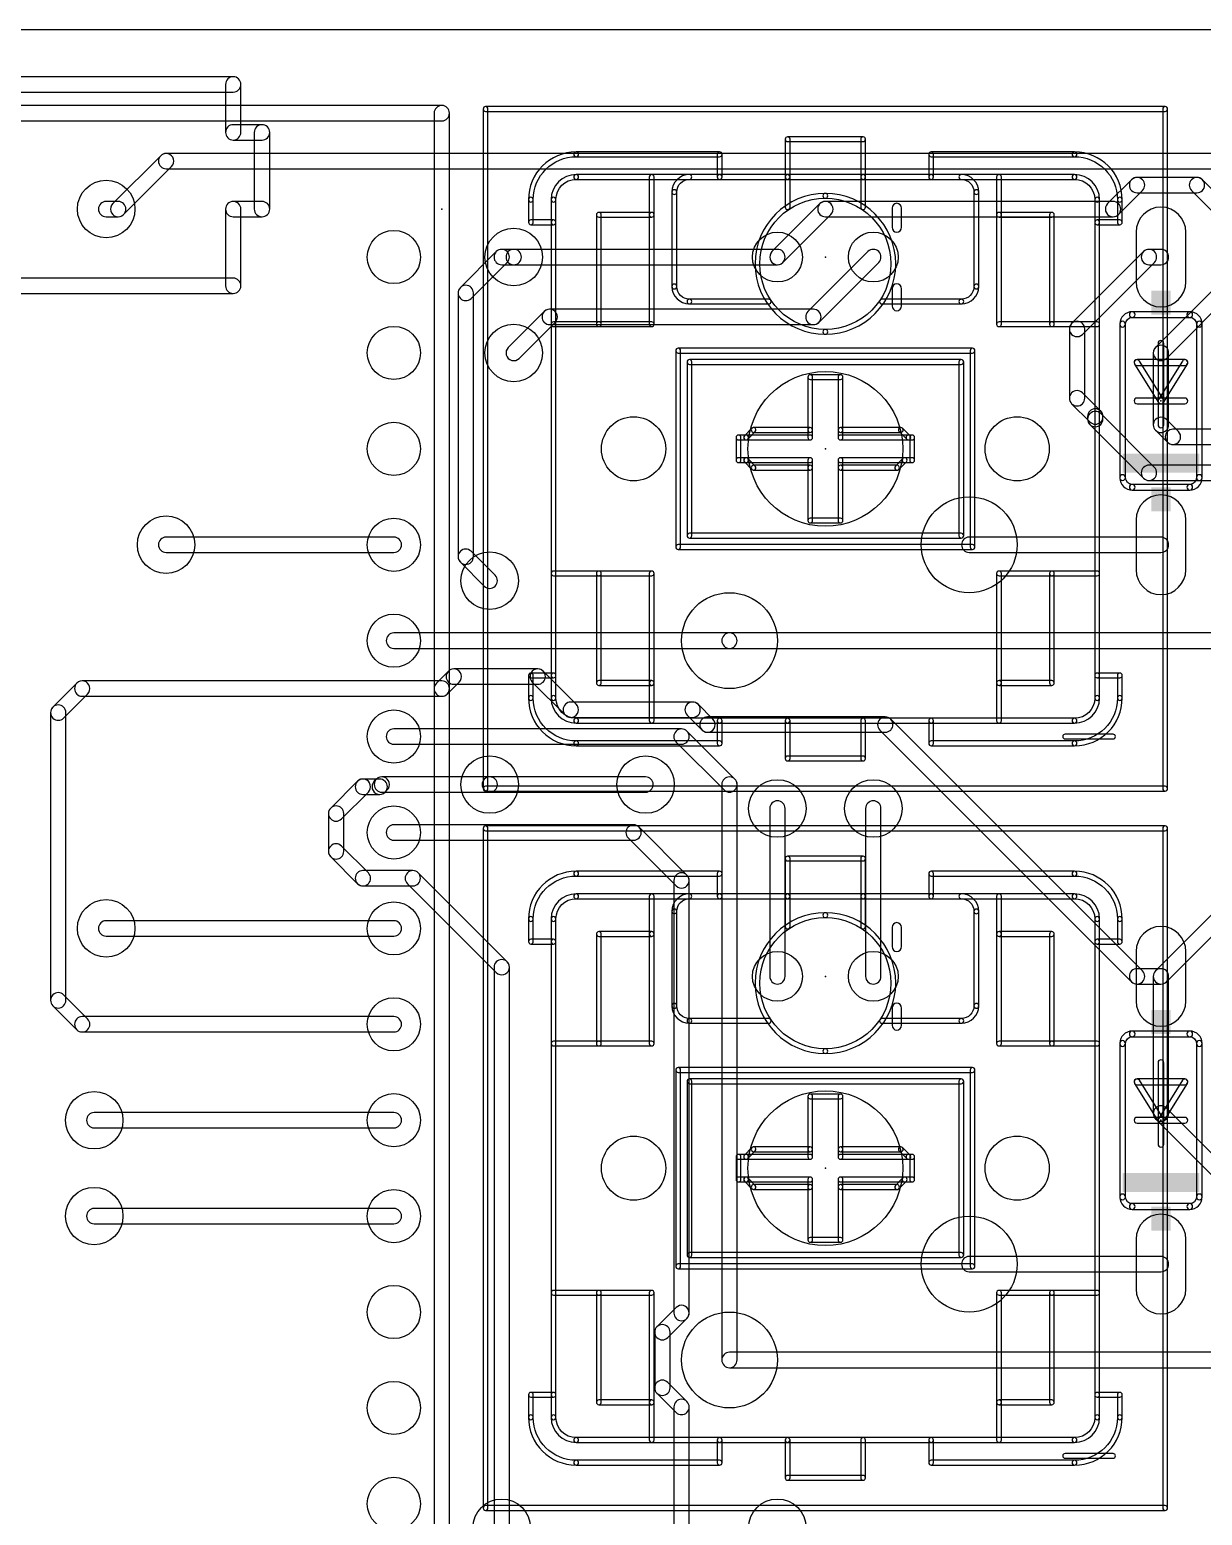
# Model space of a CAD drawing. Extents: x -22.1 to 60.3, y 1.9 to 82.2.
# Drawn here: x 8.13 to 39.19, y 42.88 to 82.22 of the extents above; entities that cross this region are included whole.
import ezdxf

# ---------------------------------------------------------------- set-up
doc = ezdxf.new("R2010")
doc.units = 0
for name, color, linetype in [('16', 175, 'CONTINUOUS'), ('17', 82, 'CONTINUOUS'), ('18', 82, 'CONTINUOUS'), ('20', 7, 'CONTINUOUS'), ('21', 253, 'CONTINUOUS'), ('23', 7, 'CONTINUOUS')]:
    doc.layers.add(name, color=color, linetype=linetype)

# ---------------------------------------------------------------- blocks, each defined once
blk = doc.blocks.new('RECT')
blk.add_solid([(-0.5, -0.5), (0.5, -0.5), (-0.5, 0.5), (0.5, 0.5)])
blk = doc.blocks.new('LONGP100')
blk.add_lwpolyline([(-0.5, -0.5), (0.5, -0.5, 1), (0.5, 0.5), (-0.5, 0.5, 1)], format="xyb", close=True)
blk = doc.blocks.new('ROUNDP')
blk.add_circle((0, 0), 0.5)
blk = doc.blocks.new('ROUNDV')
blk.add_circle((0, 0), 0.5)

msp = doc.modelspace()

# ---------------------------------------------------------------- linework, layer by layer
at = {"layer": '16'}
for points in [[(10.6212, 77.3263), (11.8912, 78.5963, 1), (11.6038, 78.8837), (10.3338, 77.6137, 1)], [(11.7475, 78.5368), (49.53, 78.5368, 1), (49.53, 78.9432), (11.7475, 78.9432, 1)], [(36.9737, 77.3263), (37.6087, 77.9613, 1), (37.3213, 78.2487), (36.6863, 77.6137, 1)], [(37.465, 77.9018), (39.0525, 77.9018, 1), (39.0525, 78.3082), (37.465, 78.3082, 1)], [(38.9088, 77.9613), (39.8613, 77.0088, 1), (40.1487, 77.2962), (39.1962, 78.2487, 1)], [(10.16, 77.2668), (10.4775, 77.2668, 1), (10.4775, 77.6732), (10.16, 77.6732, 1)], [(28.0837, 76.0563), (29.3537, 77.3263, 1), (29.0663, 77.6137), (27.7963, 76.3437, 1)], [(29.21, 77.2668), (36.83, 77.2668, 1), (36.83, 77.6732), (29.21, 77.6732, 1)], [(20.4938, 76.3437), (19.5413, 75.3912, 1), (19.8287, 75.1038), (20.7812, 76.0563, 1)], [(20.955, 76.4032), (20.6375, 76.4032, 1), (20.6375, 75.9968), (20.955, 75.9968, 1)], [(20.955, 75.9968), (27.94, 75.9968, 1), (27.94, 76.4032), (20.955, 76.4032, 1)], [(30.3363, 76.3437), (28.7488, 74.7562, 1), (29.0362, 74.4688), (30.6237, 76.0563, 1)], [(37.6388, 76.3437), (35.7338, 74.4387, 1), (36.0212, 74.1513), (37.9262, 76.0563, 1)], [(38.1, 76.4032), (37.7825, 76.4032, 1), (37.7825, 75.9968), (38.1, 75.9968, 1)], [(39.8613, 75.7087), (37.9563, 73.8037, 1), (38.2437, 73.5163), (40.1487, 75.4213, 1)], [(19.4818, 75.2475), (19.4818, 68.2625, 1), (19.8882, 68.2625), (19.8882, 75.2475, 1)], [(21.7638, 74.7562), (20.8113, 73.8037, 1), (21.0987, 73.5163), (22.0512, 74.4688, 1)], [(28.8925, 74.8157), (21.9075, 74.8157, 1), (21.9075, 74.4093), (28.8925, 74.4093, 1)], [(35.6743, 74.295), (35.6743, 72.4588, 1), (36.0807, 72.4588), (36.0807, 74.295, 1)], [(37.8968, 73.66), (37.8968, 71.755, 1), (38.3032, 71.755), (38.3032, 73.66, 1)], [(35.7338, 72.3151), (36.2155, 71.8334, 1), (36.5029, 72.1208), (36.0212, 72.6025, 1)], [(36.156, 71.9771), (36.156, 71.9083, 1), (36.5624, 71.9083), (36.5624, 71.9771, 1)], [(36.2155, 71.7646), (37.6388, 70.3413, 1), (37.9262, 70.6287), (36.5029, 72.052, 1)], [(37.9563, 71.6113), (38.2738, 71.2938, 1), (38.5612, 71.5812), (38.2437, 71.8987, 1)], [(38.4175, 71.2343), (40.64, 71.2343, 1), (40.64, 71.6407), (38.4175, 71.6407, 1)], [(37.7825, 70.2818), (40.1829, 70.2818, 1), (40.1829, 70.6882), (37.7825, 70.6882, 1)], [(17.78, 68.7832), (11.7475, 68.7832, 1), (11.7475, 68.3768), (17.78, 68.3768, 1)], [(19.5413, 68.1188), (20.1763, 67.4838, 1), (20.4637, 67.7712), (19.8287, 68.4062, 1)], [(33.02, 68.3768), (38.1, 68.3768, 1), (38.1, 68.7832), (33.02, 68.7832, 1)], [(26.67, 66.2432), (17.78, 66.2432, 1), (17.78, 65.8368), (26.67, 65.8368, 1)], [(45.72, 66.2432), (26.67, 66.2432, 1), (26.67, 65.8368), (45.72, 65.8368, 1)], [(9.3813, 64.9137), (8.7463, 64.2787, 1), (9.0337, 63.9913), (9.6687, 64.6263, 1)], [(19.05, 64.9732), (9.525, 64.9732, 1), (9.525, 64.5668), (19.05, 64.5668, 1)], [(19.2238, 65.2312), (18.9063, 64.9137, 1), (19.1937, 64.6263), (19.5112, 64.9438, 1)], [(21.59, 65.2907), (19.3675, 65.2907, 1), (19.3675, 64.8843), (21.59, 64.8843, 1)], [(22.61, 64.3549), (21.7337, 65.2312, 1), (21.4463, 64.9438), (22.3226, 64.0675, 1)], [(8.6868, 64.135), (8.6868, 56.515, 1), (9.0932, 56.515), (9.0932, 64.135, 1)], [(25.6946, 64.4144), (22.4663, 64.4144, 1), (22.4663, 64.008), (25.6946, 64.008, 1)], [(26.232, 63.9612), (25.8383, 64.3549, 1), (25.5509, 64.0675), (25.9446, 63.6738, 1)], [(38.2437, 57.0063), (45.3557, 64.1183, 1), (45.0683, 64.4057), (37.9563, 57.2937, 1)], [(30.7975, 64.0207), (26.0883, 64.0207, 1), (26.0883, 63.6143), (30.7975, 63.6143, 1)], [(37.6087, 57.2937), (30.9412, 63.9612, 1), (30.6538, 63.6738), (37.3213, 57.0063, 1)], [(17.78, 63.2968), (25.4, 63.2968, 1), (25.4, 63.7032), (17.78, 63.7032, 1)], [(25.2563, 63.3563), (26.5263, 62.0863, 1), (26.8137, 62.3737), (25.5437, 63.6437, 1)], [(16.3942, 61.3183), (17.1042, 62.0283, 1), (16.8168, 62.3157), (16.1068, 61.6057, 1)], [(16.9605, 61.9688), (17.4045, 61.9688, 1), (17.4045, 62.3752), (16.9605, 62.3752, 1)], [(17.5482, 62.0283), (17.6062, 62.0863, 1), (17.3188, 62.3737), (17.2608, 62.3157, 1)], [(17.4625, 62.0268), (20.32, 62.0268, 1), (20.32, 62.4332), (17.4625, 62.4332, 1)], [(20.32, 62.0268), (24.4475, 62.0268, 1), (24.4475, 62.4332), (20.32, 62.4332, 1)], [(26.4668, 62.23), (26.4668, 46.99, 1), (26.8732, 46.99), (26.8732, 62.23, 1)], [(28.1432, 57.15), (28.1432, 61.595, 1), (27.7368, 61.595), (27.7368, 57.15, 1)], [(30.6832, 57.15), (30.6832, 61.595, 1), (30.2768, 61.595), (30.2768, 57.15, 1)], [(16.4537, 60.458), (16.4537, 61.462, 1), (16.0473, 61.462), (16.0473, 60.458, 1)], [(17.78, 60.7568), (24.13, 60.7568, 1), (24.13, 61.1632), (17.78, 61.1632, 1)], [(23.9863, 60.8163), (25.2563, 59.5463, 1), (25.5437, 59.8337), (24.2737, 61.1037, 1)], [(17.1042, 59.8917), (16.3942, 60.6017, 1), (16.1068, 60.3143), (16.8168, 59.6043, 1)], [(18.282, 59.9512), (16.9605, 59.9512, 1), (16.9605, 59.5448), (18.282, 59.5448, 1)], [(20.7812, 57.5362), (18.4257, 59.8917, 1), (18.1383, 59.6043), (20.4938, 57.2488, 1)], [(25.1968, 59.69), (25.1968, 48.2345, 1), (25.6032, 48.2345), (25.6032, 59.69, 1)], [(17.78, 58.6232), (10.16, 58.6232, 1), (10.16, 58.2168), (17.78, 58.2168, 1)], [(20.8407, 42.545), (20.8407, 57.3925, 1), (20.4343, 57.3925), (20.4343, 42.545, 1)], [(38.1, 57.3532), (37.465, 57.3532, 1), (37.465, 56.9468), (38.1, 56.9468, 1)], [(38.3032, 53.5179), (38.3032, 57.15, 1), (37.8968, 57.15), (37.8968, 53.5179, 1)], [(8.7463, 56.3713), (9.3813, 55.7363, 1), (9.6687, 56.0237), (9.0337, 56.6587, 1)], [(9.525, 55.6768), (17.78, 55.6768, 1), (17.78, 56.0832), (9.525, 56.0832, 1)], [(9.8425, 53.1368), (17.78, 53.1368, 1), (17.78, 53.5432), (9.8425, 53.5432, 1)], [(42.9936, 48.9117), (38.2437, 53.6616, 1), (37.9563, 53.3742), (42.7062, 48.6243, 1)], [(17.78, 51.0032), (9.8425, 51.0032, 1), (9.8425, 50.5968), (17.78, 50.5968, 1)], [(33.02, 49.3268), (38.1, 49.3268, 1), (38.1, 49.7332), (33.02, 49.7332, 1)], [(25.2563, 48.3782), (24.7483, 47.8702, 1), (25.0357, 47.5828), (25.5437, 48.0908, 1)], [(24.6888, 47.7265), (24.6888, 46.2535, 1), (25.0952, 46.2535), (25.0952, 47.7265, 1)], [(26.67, 46.7868), (45.72, 46.7868, 1), (45.72, 47.1932), (26.67, 47.1932, 1)], [(24.7483, 46.1098), (25.2563, 45.6018, 1), (25.5437, 45.8892), (25.0357, 46.3972, 1)], [(25.1968, 45.7455), (25.1968, 29.21, 1), (25.6032, 29.21), (25.6032, 45.7455, 1)]]:
    msp.add_lwpolyline(points, format="xyb", close=True, dxfattribs=at)
at = {"layer": '20'}
msp.add_line((60.305, 82.22), (0, 82.22), dxfattribs=at)
for centre, radius in [((29.21, 71.12), 2.05), ((24.13, 71.12), 0.85), ((34.29, 71.12), 0.85), ((29.21, 52.07), 2.05), ((24.13, 52.07), 0.85), ((34.29, 52.07), 0.85)]:
    msp.add_circle(centre, radius, dxfattribs=at)
at = {"layer": '21'}
for points in [[(13.5255, 80.9752), (6.4135, 80.9752, 1), (6.4135, 80.5688), (13.5255, 80.5688, 1)], [(13.7287, 79.502), (13.7287, 80.772, 1), (13.3223, 80.772), (13.3223, 79.502, 1)], [(19.05, 80.2132), (1.27, 80.2132, 1), (1.27, 79.8068), (19.05, 79.8068, 1)], [(19.2532, 31.75), (19.2532, 80.01, 1), (18.8468, 80.01), (18.8468, 31.75, 1)], [(20.21, 80.0565), (38.21, 80.0565, 1), (38.21, 80.1835), (20.21, 80.1835, 1)], [(20.2735, 62.12), (20.2735, 80.12, 1), (20.1465, 80.12), (20.1465, 62.12, 1)], [(38.1465, 80.12), (38.1465, 62.12, 1), (38.2735, 62.12), (38.2735, 80.12, 1)], [(14.2875, 79.7052), (13.5255, 79.7052, 1), (13.5255, 79.2988), (14.2875, 79.2988, 1)], [(14.4907, 77.47), (14.4907, 79.502, 1), (14.0843, 79.502), (14.0843, 77.47, 1)], [(28.21, 79.2565), (30.21, 79.2565, 1), (30.21, 79.3835), (28.21, 79.3835, 1)], [(28.2735, 78.32), (28.2735, 79.32, 1), (28.1465, 79.32), (28.1465, 78.32, 1)], [(30.2735, 78.32), (30.2735, 79.32, 1), (30.1465, 79.32), (30.1465, 78.32, 1)], [(22.61, 78.8565, 1), (22.61, 78.9835, 0.4142), (21.3465, 77.72, 1), (21.4735, 77.72, -0.4142)], [(22.61, 78.8565), (26.41, 78.8565, 1), (26.41, 78.9835), (22.61, 78.9835, 1)], [(26.4735, 78.32), (26.4735, 78.92, 1), (26.3465, 78.92), (26.3465, 78.32, 1)], [(32.01, 78.8565), (35.81, 78.8565, 1), (35.81, 78.9835), (32.01, 78.9835, 1)], [(32.0735, 78.32), (32.0735, 78.92, 1), (31.9465, 78.92), (31.9465, 78.32, 1)], [(36.9465, 77.72, 1), (37.0735, 77.72, 0.4142), (35.81, 78.9835, 1), (35.81, 78.8565, -0.4142)], [(22.61, 78.2565, 1), (22.61, 78.3835, 0.4142), (21.9465, 77.72, 1), (22.0735, 77.72, -0.4142)], [(22.61, 78.2565), (26.41, 78.2565, 1), (26.41, 78.3835), (22.61, 78.3835, 1)], [(24.5465, 78.32), (24.5465, 77.32, 1), (24.6735, 77.32), (24.6735, 78.32, 1)], [(25.61, 78.2565, 1), (25.61, 78.3835, 0.4142), (25.1465, 77.92, 1), (25.2735, 77.92, -0.4142)], [(26.41, 78.2565), (28.21, 78.2565, 1), (28.21, 78.3835), (26.41, 78.3835, 1)], [(28.21, 78.2565), (30.21, 78.2565, 1), (30.21, 78.3835), (28.21, 78.3835, 1)], [(28.2735, 77.52), (28.2735, 78.32, 1), (28.1465, 78.32), (28.1465, 77.52, 1)], [(30.21, 78.2565), (32.01, 78.2565, 1), (32.01, 78.3835), (30.21, 78.3835, 1)], [(30.1465, 78.32), (30.1465, 77.52, 1), (30.2735, 77.52), (30.2735, 78.32, 1)], [(32.01, 78.2565), (35.81, 78.2565, 1), (35.81, 78.3835), (32.01, 78.3835, 1)], [(33.1465, 77.92, 1), (33.2735, 77.92, 0.4142), (32.81, 78.3835, 1), (32.81, 78.2565, -0.4142)], [(33.7465, 78.32), (33.7465, 77.32, 1), (33.8735, 77.32), (33.8735, 78.32, 1)], [(36.3465, 77.72, 1), (36.4735, 77.72, 0.4142), (35.81, 78.3835, 1), (35.81, 78.2565, -0.4142)], [(25.2735, 75.42), (25.2735, 77.92, 1), (25.1465, 77.92), (25.1465, 75.42, 1)], [(33.2735, 75.42), (33.2735, 77.92, 1), (33.1465, 77.92), (33.1465, 75.42, 1)], [(13.7287, 75.438), (13.7287, 77.47, 1), (13.3223, 77.47), (13.3223, 75.438, 1)], [(13.5255, 77.2668), (14.2875, 77.2668, 1), (14.2875, 77.6732), (13.5255, 77.6732, 1)], [(21.4735, 77.12), (21.4735, 77.72, 1), (21.3465, 77.72), (21.3465, 77.12, 1)], [(22.0735, 77.12), (22.0735, 77.72, 1), (21.9465, 77.72), (21.9465, 77.12, 1)], [(29.21, 77.7565, 1), (29.21, 77.8835, 1), (29.21, 74.1565, 1), (29.21, 74.2835, -1)], [(29.21, 74.2835, 1), (29.21, 74.1565, 1), (29.21, 77.8835, 1), (29.21, 77.7565, -1)], [(30.9753, 77.4954), (30.9753, 76.9874, 1), (31.2293, 76.9874), (31.2293, 77.4954, 1)], [(36.3465, 77.72), (36.3465, 77.12, 1), (36.4735, 77.12), (36.4735, 77.72, 1)], [(36.9465, 77.72), (36.9465, 77.12, 1), (37.0735, 77.12), (37.0735, 77.72, 1)], [(22.01, 77.1835), (21.41, 77.1835, 1), (21.41, 77.0565), (22.01, 77.0565, 1)], [(22.0735, 65.12), (22.0735, 77.12, 1), (21.9465, 77.12), (21.9465, 65.12, 1)], [(23.1465, 77.32), (23.1465, 74.42, 1), (23.2735, 74.42), (23.2735, 77.32, 1)], [(24.61, 77.3835), (23.21, 77.3835, 1), (23.21, 77.2565), (24.61, 77.2565, 1)], [(24.5465, 77.32), (24.5465, 74.42, 1), (24.6735, 74.42), (24.6735, 77.32, 1)], [(33.7465, 77.32), (33.7465, 74.42, 1), (33.8735, 74.42), (33.8735, 77.32, 1)], [(35.21, 77.3835), (33.81, 77.3835, 1), (33.81, 77.2565), (35.21, 77.2565, 1)], [(35.1465, 77.32), (35.1465, 74.42, 1), (35.2735, 74.42), (35.2735, 77.32, 1)], [(36.3465, 77.12), (36.3465, 65.12, 1), (36.4735, 65.12), (36.4735, 77.12, 1)], [(36.41, 77.0565), (37.01, 77.0565, 1), (37.01, 77.1835), (36.41, 77.1835, 1)], [(6.4135, 75.2348), (13.5255, 75.2348, 1), (13.5255, 75.6412), (6.4135, 75.6412, 1)], [(25.2735, 75.42, 1), (25.1465, 75.42, 0.4142), (25.61, 74.9565, 1), (25.61, 75.0835, -0.4142)], [(31.2293, 74.9046), (31.2293, 75.3618, 1), (30.9753, 75.3618), (30.9753, 74.9046, 1)], [(32.81, 75.0835, 1), (32.81, 74.9565, 0.4142), (33.2735, 75.42, 1), (33.1465, 75.42, -0.4142)], [(25.61, 74.9565), (27.71, 74.9565, 1), (27.71, 75.0835), (25.61, 75.0835, 1)], [(30.71, 74.9565), (32.81, 74.9565, 1), (32.81, 75.0835), (30.71, 75.0835, 1)], [(37.338, 74.5998, 1), (37.338, 74.7522, 0.4142), (37.0078, 74.422, 1), (37.1602, 74.422, -0.4142)], [(37.338, 74.5998), (38.862, 74.5998, 1), (38.862, 74.7522), (37.338, 74.7522, 1)], [(39.0398, 74.422, 1), (39.1922, 74.422, 0.4142), (38.862, 74.7522, 1), (38.862, 74.5998, -0.4142)], [(23.21, 74.4835), (22.01, 74.4835, 1), (22.01, 74.3565), (23.21, 74.3565, 1)], [(24.61, 74.4835), (23.21, 74.4835, 1), (23.21, 74.3565), (24.61, 74.3565, 1)], [(35.21, 74.4835), (33.81, 74.4835, 1), (33.81, 74.3565), (35.21, 74.3565, 1)], [(36.41, 74.4835), (35.21, 74.4835, 1), (35.21, 74.3565), (36.41, 74.3565, 1)], [(37.1602, 70.358), (37.1602, 74.422, 1), (37.0078, 74.422), (37.0078, 70.358, 1)], [(39.1922, 70.358), (39.1922, 74.422, 1), (39.0398, 74.422), (39.0398, 70.358, 1)], [(38.1762, 72.39), (38.1762, 73.914, 1), (38.0238, 73.914), (38.0238, 72.39, 1)], [(25.3735, 68.52), (25.3735, 73.72, 1), (25.2465, 73.72), (25.2465, 68.52, 1)], [(25.31, 73.6565), (33.11, 73.6565, 1), (33.11, 73.7835), (25.31, 73.7835, 1)], [(33.0465, 73.72), (33.0465, 68.52, 1), (33.1735, 68.52), (33.1735, 73.72, 1)], [(25.6735, 68.82), (25.6735, 73.42, 1), (25.5465, 73.42), (25.5465, 68.82, 1)], [(25.61, 73.3565), (32.81, 73.3565, 1), (32.81, 73.4835), (25.61, 73.4835, 1)], [(32.7465, 73.42), (32.7465, 68.82, 1), (32.8735, 68.82), (32.8735, 73.42, 1)], [(37.465, 73.3298), (38.735, 73.3298, 1), (38.735, 73.4822), (37.465, 73.4822, 1)], [(38.1646, 72.4304), (37.5296, 73.4464, 1), (37.4004, 73.3656), (38.0354, 72.3496, 1)], [(38.6704, 73.4464), (38.0354, 72.4304, 1), (38.1646, 72.3496), (38.7996, 73.3656, 1)], [(28.8735, 71.62), (28.8735, 73.02, 1), (28.7465, 73.02), (28.7465, 71.62, 1)], [(28.81, 72.9565), (29.61, 72.9565, 1), (29.61, 73.0835), (28.81, 73.0835, 1)], [(29.5465, 73.02), (29.5465, 71.62, 1), (29.6735, 71.62), (29.6735, 73.02, 1)], [(37.465, 72.3138), (38.1, 72.3138, 1), (38.1, 72.4662), (37.465, 72.4662, 1)], [(38.1762, 71.755), (38.1762, 72.39, 1), (38.0238, 72.39), (38.0238, 71.755, 1)], [(38.1, 72.3138), (38.735, 72.3138, 1), (38.735, 72.4662), (38.1, 72.4662, 1)], [(27.2651, 71.6649), (27.0651, 71.4649, 1), (27.1549, 71.3751), (27.3549, 71.5751, 1)], [(28.81, 71.6835), (27.31, 71.6835, 1), (27.31, 71.5565), (28.81, 71.5565, 1)], [(28.8735, 71.42), (28.8735, 71.62, 1), (28.7465, 71.62), (28.7465, 71.42, 1)], [(29.5465, 71.62), (29.5465, 71.42, 1), (29.6735, 71.42), (29.6735, 71.62, 1)], [(31.21, 71.6835), (29.61, 71.6835, 1), (29.61, 71.5565), (31.21, 71.5565, 1)], [(31.4549, 71.4649), (31.2549, 71.6649, 1), (31.1651, 71.5751), (31.3651, 71.3751, 1)], [(26.9735, 70.82), (26.9735, 71.42, 1), (26.8465, 71.42), (26.8465, 70.82, 1)], [(26.91, 71.3565), (27.11, 71.3565, 1), (27.11, 71.4835), (26.91, 71.4835, 1)], [(27.11, 71.3565), (28.81, 71.3565, 1), (28.81, 71.4835), (27.11, 71.4835, 1)], [(29.61, 71.3565), (31.41, 71.3565, 1), (31.41, 71.4835), (29.61, 71.4835, 1)], [(31.51, 71.4835), (31.41, 71.4835, 1), (31.41, 71.3565), (31.51, 71.3565, 1)], [(31.4465, 71.42), (31.4465, 70.82, 1), (31.5735, 70.82), (31.5735, 71.42, 1)], [(27.11, 70.8835), (26.91, 70.8835, 1), (26.91, 70.7565), (27.11, 70.7565, 1)], [(28.81, 70.8835), (27.11, 70.8835, 1), (27.11, 70.7565), (28.81, 70.7565, 1)], [(27.0651, 70.7751), (27.2651, 70.5751, 1), (27.3549, 70.6649), (27.1549, 70.8649, 1)], [(28.8735, 70.62), (28.8735, 70.82, 1), (28.7465, 70.82), (28.7465, 70.62, 1)], [(31.31, 70.8835), (29.61, 70.8835, 1), (29.61, 70.7565), (31.31, 70.7565, 1)], [(29.5465, 70.82), (29.5465, 70.62, 1), (29.6735, 70.62), (29.6735, 70.82, 1)], [(31.2651, 70.8649), (31.0651, 70.6649, 1), (31.1549, 70.5751), (31.3549, 70.7751, 1)], [(31.51, 70.8835), (31.31, 70.8835, 1), (31.31, 70.7565), (31.51, 70.7565, 1)], [(28.81, 70.6835), (27.31, 70.6835, 1), (27.31, 70.5565), (28.81, 70.5565, 1)], [(28.8735, 69.22), (28.8735, 70.62, 1), (28.7465, 70.62), (28.7465, 69.22, 1)], [(29.5465, 70.62), (29.5465, 69.22, 1), (29.6735, 69.22), (29.6735, 70.62, 1)], [(31.11, 70.6835), (29.61, 70.6835, 1), (29.61, 70.5565), (31.11, 70.5565, 1)], [(37.1602, 70.358, 1), (37.0078, 70.358, 0.4142), (37.338, 70.0278, 1), (37.338, 70.1802, -0.4142)], [(38.862, 70.1802, 1), (38.862, 70.0278, 0.4142), (39.1922, 70.358, 1), (39.0398, 70.358, -0.4142)], [(37.338, 70.0278), (38.862, 70.0278, 1), (38.862, 70.1802), (37.338, 70.1802, 1)], [(29.61, 69.2835), (28.81, 69.2835, 1), (28.81, 69.1565), (29.61, 69.1565, 1)], [(32.81, 68.8835), (25.61, 68.8835, 1), (25.61, 68.7565), (32.81, 68.7565, 1)], [(33.11, 68.5835), (25.31, 68.5835, 1), (25.31, 68.4565), (33.11, 68.4565, 1)], [(23.21, 67.8835), (22.01, 67.8835, 1), (22.01, 67.7565), (23.21, 67.7565, 1)], [(24.61, 67.8835), (23.21, 67.8835, 1), (23.21, 67.7565), (24.61, 67.7565, 1)], [(23.1465, 67.82), (23.1465, 64.92, 1), (23.2735, 64.92), (23.2735, 67.82, 1)], [(24.5465, 67.82), (24.5465, 64.92, 1), (24.6735, 64.92), (24.6735, 67.82, 1)], [(35.21, 67.8835), (33.81, 67.8835, 1), (33.81, 67.7565), (35.21, 67.7565, 1)], [(33.7465, 67.82), (33.7465, 64.92, 1), (33.8735, 64.92), (33.8735, 67.82, 1)], [(36.41, 67.8835), (35.21, 67.8835, 1), (35.21, 67.7565), (36.41, 67.7565, 1)], [(35.1465, 67.82), (35.1465, 64.92, 1), (35.2735, 64.92), (35.2735, 67.82, 1)], [(21.4735, 64.52), (21.4735, 65.12, 1), (21.3465, 65.12), (21.3465, 64.52, 1)], [(22.01, 65.1835), (21.41, 65.1835, 1), (21.41, 65.0565), (22.01, 65.0565, 1)], [(22.0735, 64.52), (22.0735, 65.12, 1), (21.9465, 65.12), (21.9465, 64.52, 1)], [(24.61, 64.9835), (23.21, 64.9835, 1), (23.21, 64.8565), (24.61, 64.8565, 1)], [(24.5465, 64.92), (24.5465, 63.92, 1), (24.6735, 63.92), (24.6735, 64.92, 1)], [(33.7465, 64.92), (33.7465, 63.92, 1), (33.8735, 63.92), (33.8735, 64.92, 1)], [(35.21, 64.9835), (33.81, 64.9835, 1), (33.81, 64.8565), (35.21, 64.8565, 1)], [(36.3465, 65.12), (36.3465, 64.52, 1), (36.4735, 64.52), (36.4735, 65.12, 1)], [(36.41, 65.0565), (37.01, 65.0565, 1), (37.01, 65.1835), (36.41, 65.1835, 1)], [(36.9465, 65.12), (36.9465, 64.52, 1), (37.0735, 64.52), (37.0735, 65.12, 1)], [(21.4735, 64.52, 1), (21.3465, 64.52, 0.4142), (22.61, 63.2565, 1), (22.61, 63.3835, -0.4142)], [(22.0735, 64.52, 1), (21.9465, 64.52, 0.4142), (22.61, 63.8565, 1), (22.61, 63.9835, -0.4142)], [(35.81, 63.3835, 1), (35.81, 63.2565, 0.4142), (37.0735, 64.52, 1), (36.9465, 64.52, -0.4142)], [(35.81, 63.9835, 1), (35.81, 63.8565, 0.4142), (36.4735, 64.52, 1), (36.3465, 64.52, -0.4142)], [(26.41, 63.9835), (22.61, 63.9835, 1), (22.61, 63.8565), (26.41, 63.8565, 1)], [(28.21, 63.9835), (26.41, 63.9835, 1), (26.41, 63.8565), (28.21, 63.8565, 1)], [(26.4735, 63.32), (26.4735, 63.92, 1), (26.3465, 63.92), (26.3465, 63.32, 1)], [(32.01, 63.9835), (28.21, 63.9835, 1), (28.21, 63.8565), (32.01, 63.8565, 1)], [(28.2735, 62.92), (28.2735, 63.92, 1), (28.1465, 63.92), (28.1465, 62.92, 1)], [(30.2735, 62.92), (30.2735, 63.92, 1), (30.1465, 63.92), (30.1465, 62.92, 1)], [(35.81, 63.9835), (32.01, 63.9835, 1), (32.01, 63.8565), (35.81, 63.8565, 1)], [(32.0735, 63.32), (32.0735, 63.92, 1), (31.9465, 63.92), (31.9465, 63.32, 1)], [(26.41, 63.3835), (22.61, 63.3835, 1), (22.61, 63.2565), (26.41, 63.2565, 1)], [(35.81, 63.3835), (32.01, 63.3835, 1), (32.01, 63.2565), (35.81, 63.2565, 1)], [(35.56, 63.4365), (36.83, 63.4365, 1), (36.83, 63.5635), (35.56, 63.5635, 1)], [(28.21, 62.8565), (30.21, 62.8565, 1), (30.21, 62.9835), (28.21, 62.9835, 1)], [(38.21, 62.1835), (20.21, 62.1835, 1), (20.21, 62.0565), (38.21, 62.0565, 1)], [(20.21, 61.0065), (38.21, 61.0065, 1), (38.21, 61.1335), (20.21, 61.1335, 1)], [(20.2735, 43.07), (20.2735, 61.07, 1), (20.1465, 61.07), (20.1465, 43.07, 1)], [(38.1465, 61.07), (38.1465, 43.07, 1), (38.2735, 43.07), (38.2735, 61.07, 1)], [(28.21, 60.2065), (30.21, 60.2065, 1), (30.21, 60.3335), (28.21, 60.3335, 1)], [(28.2735, 59.27), (28.2735, 60.27, 1), (28.1465, 60.27), (28.1465, 59.27, 1)], [(30.2735, 59.27), (30.2735, 60.27, 1), (30.1465, 60.27), (30.1465, 59.27, 1)], [(22.61, 59.8065, 1), (22.61, 59.9335, 0.4142), (21.3465, 58.67, 1), (21.4735, 58.67, -0.4142)], [(22.61, 59.8065), (26.41, 59.8065, 1), (26.41, 59.9335), (22.61, 59.9335, 1)], [(26.4735, 59.27), (26.4735, 59.87, 1), (26.3465, 59.87), (26.3465, 59.27, 1)], [(32.01, 59.8065), (35.81, 59.8065, 1), (35.81, 59.9335), (32.01, 59.9335, 1)], [(32.0735, 59.27), (32.0735, 59.87, 1), (31.9465, 59.87), (31.9465, 59.27, 1)], [(36.9465, 58.67, 1), (37.0735, 58.67, 0.4142), (35.81, 59.9335, 1), (35.81, 59.8065, -0.4142)], [(22.61, 59.2065, 1), (22.61, 59.3335, 0.4142), (21.9465, 58.67, 1), (22.0735, 58.67, -0.4142)], [(22.61, 59.2065), (26.41, 59.2065, 1), (26.41, 59.3335), (22.61, 59.3335, 1)], [(24.5465, 59.27), (24.5465, 58.27, 1), (24.6735, 58.27), (24.6735, 59.27, 1)], [(25.61, 59.2065, 1), (25.61, 59.3335, 0.4142), (25.1465, 58.87, 1), (25.2735, 58.87, -0.4142)], [(26.41, 59.2065), (28.21, 59.2065, 1), (28.21, 59.3335), (26.41, 59.3335, 1)], [(28.21, 59.2065), (30.21, 59.2065, 1), (30.21, 59.3335), (28.21, 59.3335, 1)], [(28.2735, 58.47), (28.2735, 59.27, 1), (28.1465, 59.27), (28.1465, 58.47, 1)], [(30.21, 59.2065), (32.01, 59.2065, 1), (32.01, 59.3335), (30.21, 59.3335, 1)], [(30.1465, 59.27), (30.1465, 58.47, 1), (30.2735, 58.47), (30.2735, 59.27, 1)], [(32.01, 59.2065), (35.81, 59.2065, 1), (35.81, 59.3335), (32.01, 59.3335, 1)], [(33.1465, 58.87, 1), (33.2735, 58.87, 0.4142), (32.81, 59.3335, 1), (32.81, 59.2065, -0.4142)], [(33.7465, 59.27), (33.7465, 58.27, 1), (33.8735, 58.27), (33.8735, 59.27, 1)], [(36.3465, 58.67, 1), (36.4735, 58.67, 0.4142), (35.81, 59.3335, 1), (35.81, 59.2065, -0.4142)], [(21.4735, 58.07), (21.4735, 58.67, 1), (21.3465, 58.67), (21.3465, 58.07, 1)], [(22.0735, 58.07), (22.0735, 58.67, 1), (21.9465, 58.67), (21.9465, 58.07, 1)], [(25.2735, 56.37), (25.2735, 58.87, 1), (25.1465, 58.87), (25.1465, 56.37, 1)], [(29.21, 58.7065, 1), (29.21, 58.8335, 1), (29.21, 55.1065, 1), (29.21, 55.2335, -1)], [(29.21, 55.2335, 1), (29.21, 55.1065, 1), (29.21, 58.8335, 1), (29.21, 58.7065, -1)], [(33.2735, 56.37), (33.2735, 58.87, 1), (33.1465, 58.87), (33.1465, 56.37, 1)], [(36.3465, 58.67), (36.3465, 58.07, 1), (36.4735, 58.07), (36.4735, 58.67, 1)], [(36.9465, 58.67), (36.9465, 58.07, 1), (37.0735, 58.07), (37.0735, 58.67, 1)], [(23.1465, 58.27), (23.1465, 55.37, 1), (23.2735, 55.37), (23.2735, 58.27, 1)], [(24.61, 58.3335), (23.21, 58.3335, 1), (23.21, 58.2065), (24.61, 58.2065, 1)], [(24.5465, 58.27), (24.5465, 55.37, 1), (24.6735, 55.37), (24.6735, 58.27, 1)], [(30.9753, 58.4454), (30.9753, 57.9374, 1), (31.2293, 57.9374), (31.2293, 58.4454, 1)], [(33.7465, 58.27), (33.7465, 55.37, 1), (33.8735, 55.37), (33.8735, 58.27, 1)], [(35.21, 58.3335), (33.81, 58.3335, 1), (33.81, 58.2065), (35.21, 58.2065, 1)], [(35.1465, 58.27), (35.1465, 55.37, 1), (35.2735, 55.37), (35.2735, 58.27, 1)], [(22.01, 58.1335), (21.41, 58.1335, 1), (21.41, 58.0065), (22.01, 58.0065, 1)], [(22.0735, 46.07), (22.0735, 58.07, 1), (21.9465, 58.07), (21.9465, 46.07, 1)], [(36.3465, 58.07), (36.3465, 46.07, 1), (36.4735, 46.07), (36.4735, 58.07, 1)], [(36.41, 58.0065), (37.01, 58.0065, 1), (37.01, 58.1335), (36.41, 58.1335, 1)], [(25.2735, 56.37, 1), (25.1465, 56.37, 0.4142), (25.61, 55.9065, 1), (25.61, 56.0335, -0.4142)], [(31.2293, 55.8546), (31.2293, 56.3118, 1), (30.9753, 56.3118), (30.9753, 55.8546, 1)], [(32.81, 56.0335, 1), (32.81, 55.9065, 0.4142), (33.2735, 56.37, 1), (33.1465, 56.37, -0.4142)], [(25.61, 55.9065), (27.71, 55.9065, 1), (27.71, 56.0335), (25.61, 56.0335, 1)], [(30.71, 55.9065), (32.81, 55.9065, 1), (32.81, 56.0335), (30.71, 56.0335, 1)], [(37.338, 55.5498, 1), (37.338, 55.7022, 0.4142), (37.0078, 55.372, 1), (37.1602, 55.372, -0.4142)], [(37.338, 55.5498), (38.862, 55.5498, 1), (38.862, 55.7022), (37.338, 55.7022, 1)], [(39.0398, 55.372, 1), (39.1922, 55.372, 0.4142), (38.862, 55.7022, 1), (38.862, 55.5498, -0.4142)], [(23.21, 55.4335), (22.01, 55.4335, 1), (22.01, 55.3065), (23.21, 55.3065, 1)], [(24.61, 55.4335), (23.21, 55.4335, 1), (23.21, 55.3065), (24.61, 55.3065, 1)], [(35.21, 55.4335), (33.81, 55.4335, 1), (33.81, 55.3065), (35.21, 55.3065, 1)], [(36.41, 55.4335), (35.21, 55.4335, 1), (35.21, 55.3065), (36.41, 55.3065, 1)], [(37.1602, 51.308), (37.1602, 55.372, 1), (37.0078, 55.372), (37.0078, 51.308, 1)], [(39.1922, 51.308), (39.1922, 55.372, 1), (39.0398, 55.372), (39.0398, 51.308, 1)], [(25.3735, 49.47), (25.3735, 54.67, 1), (25.2465, 54.67), (25.2465, 49.47, 1)], [(25.31, 54.6065), (33.11, 54.6065, 1), (33.11, 54.7335), (25.31, 54.7335, 1)], [(33.0465, 54.67), (33.0465, 49.47, 1), (33.1735, 49.47), (33.1735, 54.67, 1)], [(38.1762, 53.34), (38.1762, 54.864, 1), (38.0238, 54.864), (38.0238, 53.34, 1)], [(25.6735, 49.77), (25.6735, 54.37, 1), (25.5465, 54.37), (25.5465, 49.77, 1)], [(25.61, 54.3065), (32.81, 54.3065, 1), (32.81, 54.4335), (25.61, 54.4335, 1)], [(32.7465, 54.37), (32.7465, 49.77, 1), (32.8735, 49.77), (32.8735, 54.37, 1)], [(37.465, 54.2798), (38.735, 54.2798, 1), (38.735, 54.4322), (37.465, 54.4322, 1)], [(38.1646, 53.3804), (37.5296, 54.3964, 1), (37.4004, 54.3156), (38.0354, 53.2996, 1)], [(38.6704, 54.3964), (38.0354, 53.3804, 1), (38.1646, 53.2996), (38.7996, 54.3156, 1)], [(28.8735, 52.57), (28.8735, 53.97, 1), (28.7465, 53.97), (28.7465, 52.57, 1)], [(28.81, 53.9065), (29.61, 53.9065, 1), (29.61, 54.0335), (28.81, 54.0335, 1)], [(29.5465, 53.97), (29.5465, 52.57, 1), (29.6735, 52.57), (29.6735, 53.97, 1)], [(37.465, 53.2638), (38.1, 53.2638, 1), (38.1, 53.4162), (37.465, 53.4162, 1)], [(38.1762, 52.705), (38.1762, 53.34, 1), (38.0238, 53.34), (38.0238, 52.705, 1)], [(38.1, 53.2638), (38.735, 53.2638, 1), (38.735, 53.4162), (38.1, 53.4162, 1)], [(26.9735, 51.77), (26.9735, 52.37, 1), (26.8465, 52.37), (26.8465, 51.77, 1)], [(26.91, 52.3065), (27.11, 52.3065, 1), (27.11, 52.4335), (26.91, 52.4335, 1)], [(27.2651, 52.6149), (27.0651, 52.4149, 1), (27.1549, 52.3251), (27.3549, 52.5251, 1)], [(27.11, 52.3065), (28.81, 52.3065, 1), (28.81, 52.4335), (27.11, 52.4335, 1)], [(28.81, 52.6335), (27.31, 52.6335, 1), (27.31, 52.5065), (28.81, 52.5065, 1)], [(28.8735, 52.37), (28.8735, 52.57, 1), (28.7465, 52.57), (28.7465, 52.37, 1)], [(29.5465, 52.57), (29.5465, 52.37, 1), (29.6735, 52.37), (29.6735, 52.57, 1)], [(31.21, 52.6335), (29.61, 52.6335, 1), (29.61, 52.5065), (31.21, 52.5065, 1)], [(29.61, 52.3065), (31.41, 52.3065, 1), (31.41, 52.4335), (29.61, 52.4335, 1)], [(31.4549, 52.4149), (31.2549, 52.6149, 1), (31.1651, 52.5251), (31.3651, 52.3251, 1)], [(31.51, 52.4335), (31.41, 52.4335, 1), (31.41, 52.3065), (31.51, 52.3065, 1)], [(31.4465, 52.37), (31.4465, 51.77, 1), (31.5735, 51.77), (31.5735, 52.37, 1)], [(27.11, 51.8335), (26.91, 51.8335, 1), (26.91, 51.7065), (27.11, 51.7065, 1)], [(28.81, 51.8335), (27.11, 51.8335, 1), (27.11, 51.7065), (28.81, 51.7065, 1)], [(27.0651, 51.7251), (27.2651, 51.5251, 1), (27.3549, 51.6149), (27.1549, 51.8149, 1)], [(28.81, 51.6335), (27.31, 51.6335, 1), (27.31, 51.5065), (28.81, 51.5065, 1)], [(28.8735, 51.57), (28.8735, 51.77, 1), (28.7465, 51.77), (28.7465, 51.57, 1)], [(28.8735, 50.17), (28.8735, 51.57, 1), (28.7465, 51.57), (28.7465, 50.17, 1)], [(31.31, 51.8335), (29.61, 51.8335, 1), (29.61, 51.7065), (31.31, 51.7065, 1)], [(29.5465, 51.77), (29.5465, 51.57, 1), (29.6735, 51.57), (29.6735, 51.77, 1)], [(29.5465, 51.57), (29.5465, 50.17, 1), (29.6735, 50.17), (29.6735, 51.57, 1)], [(31.11, 51.6335), (29.61, 51.6335, 1), (29.61, 51.5065), (31.11, 51.5065, 1)], [(31.2651, 51.8149), (31.0651, 51.6149, 1), (31.1549, 51.5251), (31.3549, 51.7251, 1)], [(31.51, 51.8335), (31.31, 51.8335, 1), (31.31, 51.7065), (31.51, 51.7065, 1)], [(37.1602, 51.308, 1), (37.0078, 51.308, 0.4142), (37.338, 50.9778, 1), (37.338, 51.1302, -0.4142)], [(38.862, 51.1302, 1), (38.862, 50.9778, 0.4142), (39.1922, 51.308, 1), (39.0398, 51.308, -0.4142)], [(37.338, 50.9778), (38.862, 50.9778, 1), (38.862, 51.1302), (37.338, 51.1302, 1)], [(29.61, 50.2335), (28.81, 50.2335, 1), (28.81, 50.1065), (29.61, 50.1065, 1)], [(32.81, 49.8335), (25.61, 49.8335, 1), (25.61, 49.7065), (32.81, 49.7065, 1)], [(33.11, 49.5335), (25.31, 49.5335, 1), (25.31, 49.4065), (33.11, 49.4065, 1)], [(23.21, 48.8335), (22.01, 48.8335, 1), (22.01, 48.7065), (23.21, 48.7065, 1)], [(24.61, 48.8335), (23.21, 48.8335, 1), (23.21, 48.7065), (24.61, 48.7065, 1)], [(23.1465, 48.77), (23.1465, 45.87, 1), (23.2735, 45.87), (23.2735, 48.77, 1)], [(24.5465, 48.77), (24.5465, 45.87, 1), (24.6735, 45.87), (24.6735, 48.77, 1)], [(35.21, 48.8335), (33.81, 48.8335, 1), (33.81, 48.7065), (35.21, 48.7065, 1)], [(33.7465, 48.77), (33.7465, 45.87, 1), (33.8735, 45.87), (33.8735, 48.77, 1)], [(36.41, 48.8335), (35.21, 48.8335, 1), (35.21, 48.7065), (36.41, 48.7065, 1)], [(35.1465, 48.77), (35.1465, 45.87, 1), (35.2735, 45.87), (35.2735, 48.77, 1)], [(21.4735, 45.47), (21.4735, 46.07, 1), (21.3465, 46.07), (21.3465, 45.47, 1)], [(22.01, 46.1335), (21.41, 46.1335, 1), (21.41, 46.0065), (22.01, 46.0065, 1)], [(22.0735, 45.47), (22.0735, 46.07, 1), (21.9465, 46.07), (21.9465, 45.47, 1)], [(36.3465, 46.07), (36.3465, 45.47, 1), (36.4735, 45.47), (36.4735, 46.07, 1)], [(36.41, 46.0065), (37.01, 46.0065, 1), (37.01, 46.1335), (36.41, 46.1335, 1)], [(36.9465, 46.07), (36.9465, 45.47, 1), (37.0735, 45.47), (37.0735, 46.07, 1)], [(24.61, 45.9335), (23.21, 45.9335, 1), (23.21, 45.8065), (24.61, 45.8065, 1)], [(24.5465, 45.87), (24.5465, 44.87, 1), (24.6735, 44.87), (24.6735, 45.87, 1)], [(33.7465, 45.87), (33.7465, 44.87, 1), (33.8735, 44.87), (33.8735, 45.87, 1)], [(35.21, 45.9335), (33.81, 45.9335, 1), (33.81, 45.8065), (35.21, 45.8065, 1)], [(21.4735, 45.47, 1), (21.3465, 45.47, 0.4142), (22.61, 44.2065, 1), (22.61, 44.3335, -0.4142)], [(22.0735, 45.47, 1), (21.9465, 45.47, 0.4142), (22.61, 44.8065, 1), (22.61, 44.9335, -0.4142)], [(35.81, 44.3335, 1), (35.81, 44.2065, 0.4142), (37.0735, 45.47, 1), (36.9465, 45.47, -0.4142)], [(35.81, 44.9335, 1), (35.81, 44.8065, 0.4142), (36.4735, 45.47, 1), (36.3465, 45.47, -0.4142)], [(26.41, 44.9335), (22.61, 44.9335, 1), (22.61, 44.8065), (26.41, 44.8065, 1)], [(28.21, 44.9335), (26.41, 44.9335, 1), (26.41, 44.8065), (28.21, 44.8065, 1)], [(26.4735, 44.27), (26.4735, 44.87, 1), (26.3465, 44.87), (26.3465, 44.27, 1)], [(32.01, 44.9335), (28.21, 44.9335, 1), (28.21, 44.8065), (32.01, 44.8065, 1)], [(28.2735, 43.87), (28.2735, 44.87, 1), (28.1465, 44.87), (28.1465, 43.87, 1)], [(30.2735, 43.87), (30.2735, 44.87, 1), (30.1465, 44.87), (30.1465, 43.87, 1)], [(35.81, 44.9335), (32.01, 44.9335, 1), (32.01, 44.8065), (35.81, 44.8065, 1)], [(32.0735, 44.27), (32.0735, 44.87, 1), (31.9465, 44.87), (31.9465, 44.27, 1)], [(35.56, 44.3865), (36.83, 44.3865, 1), (36.83, 44.5135), (35.56, 44.5135, 1)], [(26.41, 44.3335), (22.61, 44.3335, 1), (22.61, 44.2065), (26.41, 44.2065, 1)], [(35.81, 44.3335), (32.01, 44.3335, 1), (32.01, 44.2065), (35.81, 44.2065, 1)], [(28.21, 43.8065), (30.21, 43.8065, 1), (30.21, 43.9335), (28.21, 43.9335, 1)], [(38.21, 43.1335), (20.21, 43.1335, 1), (20.21, 43.0065), (38.21, 43.0065, 1)]]:
    msp.add_lwpolyline(points, format="xyb", close=True, dxfattribs=at)
at = {"layer": '23'}
for p in [(19.05, 77.47), (29.21, 76.2), (38.1, 72.39), (29.21, 71.12), (29.21, 71.12), (29.21, 57.15), (38.1, 53.34), (29.21, 52.07), (29.21, 52.07)]:
    msp.add_point(p, dxfattribs=at)

# ---------------------------------------------------------------- block references
at = {"layer": '17'}
for name, p, xscale, yscale, rotation in [('LONGP100', (38.1, 76.2), 1.3208, 1.3208, 90), ('ROUNDP', (17.78, 76.2), 1.408, 1.408, 180), ('ROUNDP', (17.78, 73.66), 1.408, 1.408, 180), ('ROUNDP', (17.78, 71.12), 1.408, 1.408, 180), ('ROUNDP', (33.02, 68.58), 2.54, 2.54, 180), ('LONGP100', (38.1, 68.58), 1.3208, 1.3208, 90), ('ROUNDP', (17.78, 68.58), 1.408, 1.408, 180), ('ROUNDP', (26.67, 66.04), 2.54, 2.54, 180), ('ROUNDP', (17.78, 66.04), 1.408, 1.408, 180), ('ROUNDP', (17.78, 63.5), 1.408, 1.408, 180), ('ROUNDP', (17.78, 60.96), 1.408, 1.408, 180), ('ROUNDP', (17.78, 58.42), 1.408, 1.408, 180), ('LONGP100', (38.1, 57.15), 1.3208, 1.3208, 90), ('ROUNDP', (17.78, 55.88), 1.408, 1.408, 180), ('ROUNDP', (17.78, 53.34), 1.408, 1.408, 180), ('ROUNDP', (17.78, 50.8), 1.408, 1.408, 180), ('ROUNDP', (33.02, 49.53), 2.54, 2.54, 180), ('LONGP100', (38.1, 49.53), 1.3208, 1.3208, 90), ('ROUNDP', (17.78, 48.26), 1.408, 1.408, 180), ('ROUNDP', (26.67, 46.99), 2.54, 2.54, 180), ('ROUNDP', (17.78, 45.72), 1.408, 1.408, 180), ('ROUNDP', (17.78, 43.18), 1.408, 1.408, 180)]:
    msp.add_blockref(name, p, dxfattribs=dict(at, xscale=xscale, yscale=yscale, rotation=rotation))
at = {"layer": '17', "xscale": 1.3208, "yscale": 1.3208}
for p in [(27.94, 76.2), (30.48, 76.2), (27.94, 57.15), (30.48, 57.15)]:
    msp.add_blockref('ROUNDP', p, dxfattribs=at)
at = {"layer": '18', "xscale": 1.524, "yscale": 1.524}
for p in [(10.16, 77.47), (20.955, 76.2), (20.955, 73.66), (11.7475, 68.58), (20.32, 67.6275), (20.32, 62.23), (24.4475, 62.23), (27.94, 61.595), (30.48, 61.595), (10.16, 58.42), (9.8425, 53.34), (9.8425, 50.8), (20.6375, 42.545), (27.94, 42.545)]:
    msp.add_blockref('ROUNDV', p, dxfattribs=at)
at = {"layer": '21', "rotation": 90}
for p, xscale, yscale in [((38.1, 74.9935), 0.635, 0.508), ((38.1, 70.739), 0.508, 2.032), ((38.1, 69.7865), 0.635, 0.508), ((38.1, 55.9435), 0.635, 0.508), ((38.1, 51.689), 0.508, 2.032), ((38.1, 50.7365), 0.635, 0.508)]:
    msp.add_blockref('RECT', p, dxfattribs=dict(at, xscale=xscale, yscale=yscale))

doc.saveas('drawing.dxf')
